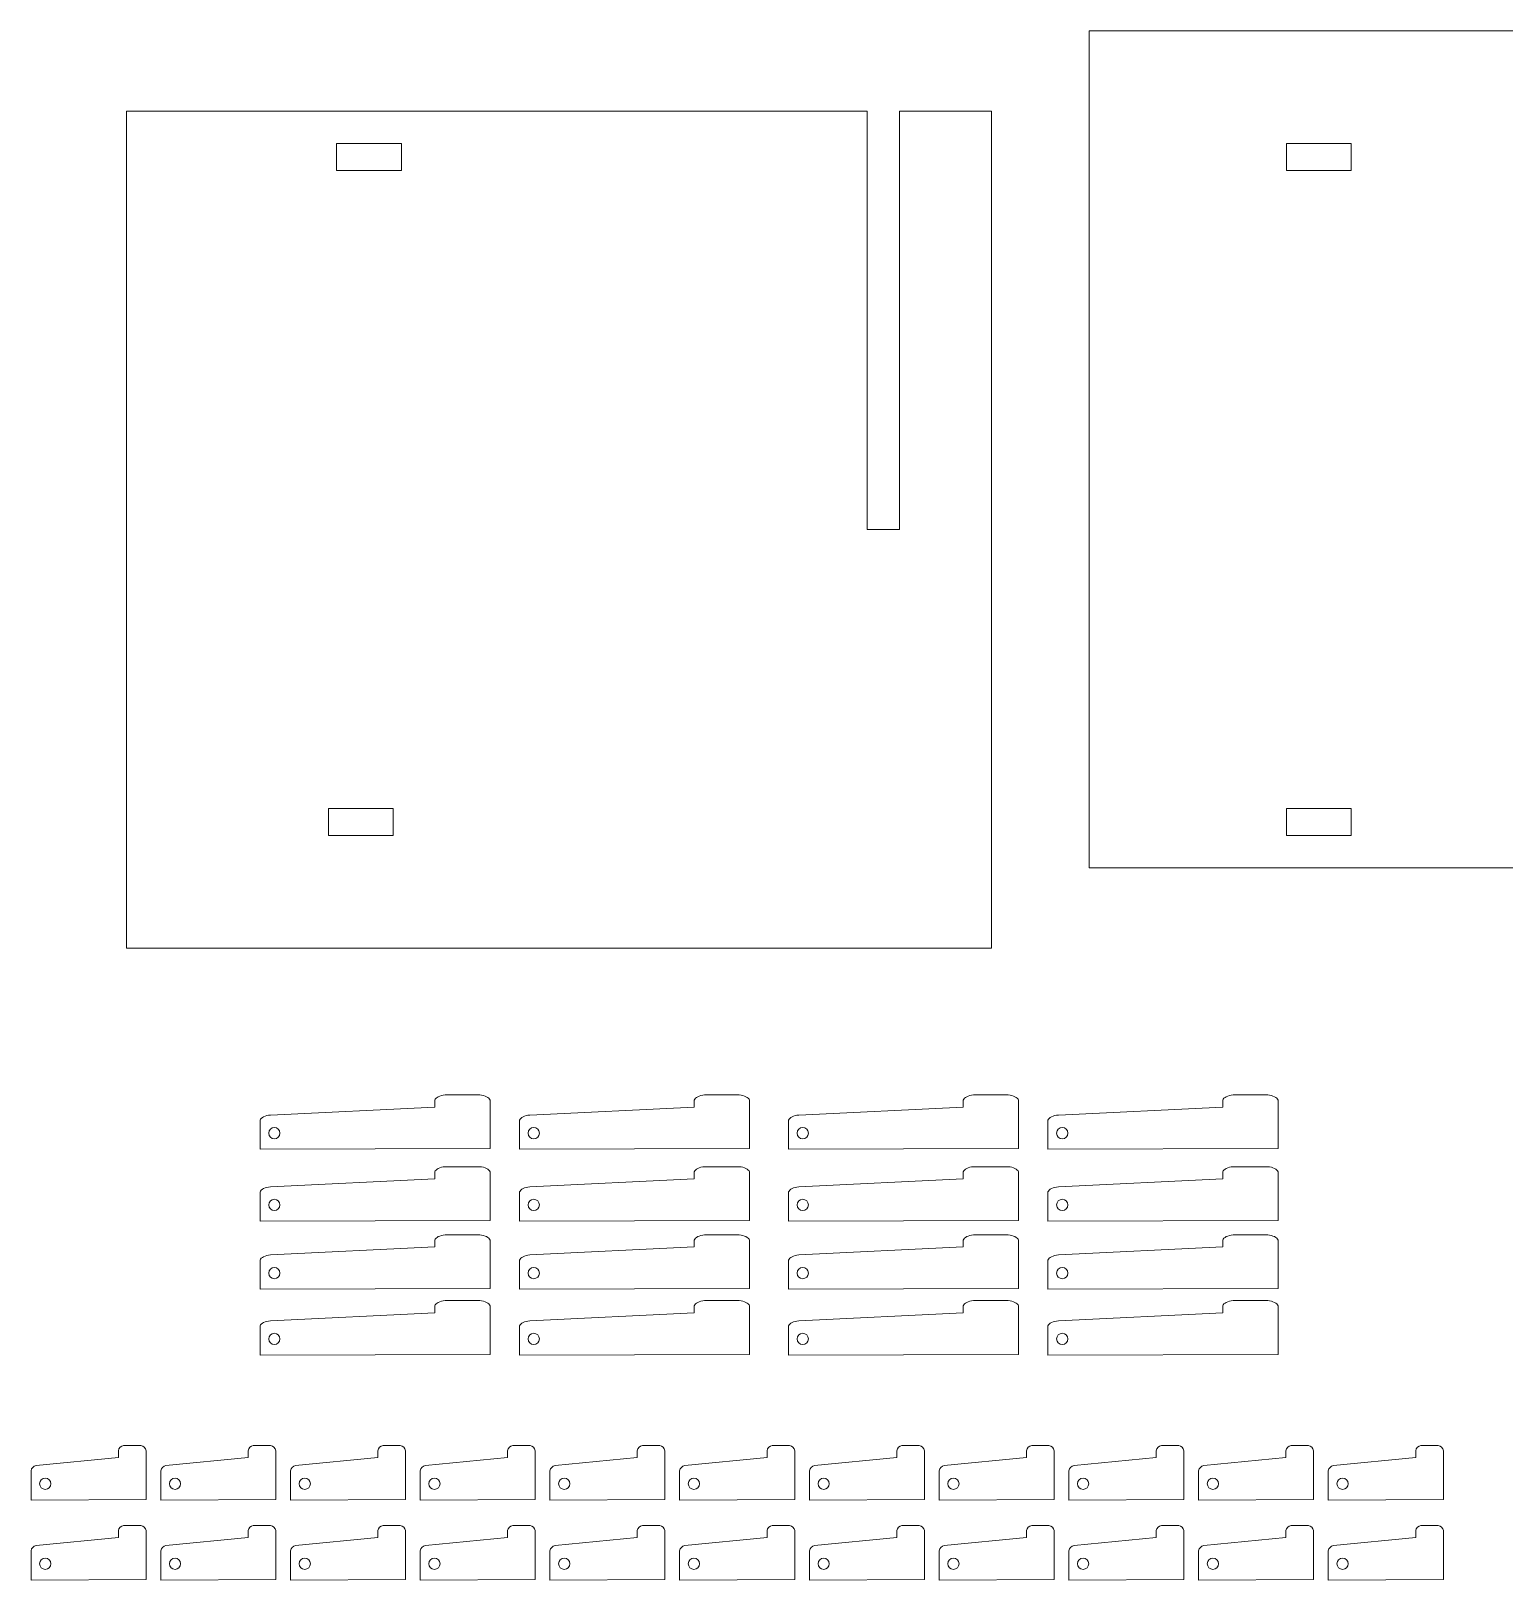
# Model space of a CAD drawing. Header units: inches. Extents: x 66 to 945, y 184 to 811.
# Drawn here: x 239.6 to 512.1, y 524.2 to 810.8 of the extents above; entities that cross this region are included whole.
import ezdxf

# ---------------------------------------------------------------- set-up
doc = ezdxf.new("R2010")
doc.units = ezdxf.units.IN
doc.header["$MEASUREMENT"] = 0
doc.layers.add('Layer 1', color=7, linetype='Continuous')

# ---------------------------------------------------------------- blocks, each defined once
blk = doc.blocks.new('block 10')
at = {"layer": 'Layer 1', "color": 250, "lineweight": 13, "true_color": 0x1d1d1b}
for points in [[(400.25, 795.96), (417.25, 795.96), (417.25, 641.11), (257.25, 641.11), (257.25, 795.96), (394.25, 795.96), (394.25, 718.53), (400.25, 718.53), (400.25, 795.96)], [(308.1, 784.96), (302.1, 784.96), (296.1, 784.96), (296.1, 789.96), (308.1, 789.96), (308.1, 784.96)], [(306.6, 661.96), (300.6, 661.96), (294.6, 661.96), (294.6, 666.95), (306.6, 666.95), (306.6, 661.96)]]:
    blk.add_lwpolyline(points, dxfattribs=at)
blk = doc.blocks.new('block 11')
at = {"layer": 'Layer 1', "color": 250, "lineweight": 13, "true_color": 0x1d1d1b}
for points in [[(595.31, 810.8), (578.31, 810.8), (578.31, 733.38), (572.31, 733.38), (572.31, 810.8), (435.31, 810.8), (435.31, 655.96), (595.31, 655.96), (595.31, 810.8)], [(483.82, 789.95), (477.82, 789.95), (471.82, 789.95), (471.82, 784.96), (483.82, 784.96), (483.82, 789.95)], [(483.82, 666.95), (477.82, 666.95), (471.82, 666.95), (471.82, 661.95), (483.82, 661.95), (483.82, 666.95)]]:
    blk.add_lwpolyline(points, dxfattribs=at)
blk = doc.blocks.new('block 23')
at = {"layer": 'Layer 1', "color": 250, "lineweight": 13, "true_color": 0x1d1d1b}
for points, knots in [([(427.72, 565.81), (427.72, 565.81), (427.72, 571.19), (427.72, 571.19), (427.9, 571.68), (428.66, 572.06), (429.64, 572.15), (429.64, 572.15), (460.04, 573.63), (460.04, 573.63), (460.04, 573.63), (460.04, 574.91), (460.04, 574.91), (460.22, 575.4), (460.98, 575.78), (461.95, 575.87), (461.95, 575.87), (468.36, 575.87), (468.36, 575.87), (469.33, 575.78), (470.09, 575.4), (470.28, 574.91), (470.28, 574.91), (470.28, 565.93), (470.28, 565.93), (470.28, 565.93), (427.72, 565.81), (427.72, 565.81)], [0, 0, 0, 0, 1, 1, 1, 2, 2, 2, 3, 3, 3, 4, 4, 4, 5, 5, 5, 6, 6, 6, 7, 7, 7, 8, 8, 8, 9, 9, 9, 9]), ([(430.36, 569.83), (430.93, 569.83), (431.4, 569.36), (431.4, 568.79), (431.4, 568.21), (430.93, 567.75), (430.36, 567.75), (429.78, 567.75), (429.32, 568.21), (429.32, 568.79), (429.32, 569.36), (429.78, 569.83), (430.36, 569.83)], [0, 0, 0, 0, 1, 1, 1, 2, 2, 2, 3, 3, 3, 4, 4, 4, 4])]:
    blk.add_open_spline(points, degree=3, knots=knots, dxfattribs=at)
blk = doc.blocks.new('block 24')
at = {"layer": 'Layer 1', "color": 250, "lineweight": 13, "true_color": 0x1d1d1b}
for points, knots in [([(379.72, 565.81), (379.72, 565.81), (379.72, 571.19), (379.72, 571.19), (379.9, 571.68), (380.66, 572.06), (381.64, 572.15), (381.64, 572.15), (412.04, 573.63), (412.04, 573.63), (412.04, 573.63), (412.04, 574.91), (412.04, 574.91), (412.22, 575.4), (412.98, 575.78), (413.95, 575.87), (413.95, 575.87), (420.36, 575.87), (420.36, 575.87), (421.33, 575.78), (422.09, 575.4), (422.28, 574.91), (422.28, 574.91), (422.28, 565.93), (422.28, 565.93), (422.28, 565.93), (379.72, 565.81), (379.72, 565.81)], [0, 0, 0, 0, 1, 1, 1, 2, 2, 2, 3, 3, 3, 4, 4, 4, 5, 5, 5, 6, 6, 6, 7, 7, 7, 8, 8, 8, 9, 9, 9, 9]), ([(382.36, 569.83), (382.93, 569.83), (383.4, 569.36), (383.4, 568.79), (383.4, 568.21), (382.93, 567.75), (382.36, 567.75), (381.78, 567.75), (381.32, 568.21), (381.32, 568.79), (381.32, 569.36), (381.78, 569.83), (382.36, 569.83)], [0, 0, 0, 0, 1, 1, 1, 2, 2, 2, 3, 3, 3, 4, 4, 4, 4])]:
    blk.add_open_spline(points, degree=3, knots=knots, dxfattribs=at)
blk = doc.blocks.new('block 25')
at = {"layer": 'Layer 1', "color": 250, "lineweight": 13, "true_color": 0x1d1d1b}
for points, knots in [([(427.72, 577.98), (427.72, 577.98), (427.72, 583.36), (427.72, 583.36), (427.9, 583.85), (428.66, 584.23), (429.64, 584.32), (429.64, 584.32), (460.04, 585.8), (460.04, 585.8), (460.04, 585.8), (460.04, 587.08), (460.04, 587.08), (460.22, 587.57), (460.98, 587.95), (461.95, 588.04), (461.95, 588.04), (468.36, 588.04), (468.36, 588.04), (469.33, 587.95), (470.09, 587.57), (470.28, 587.08), (470.28, 587.08), (470.28, 578.1), (470.28, 578.1), (470.28, 578.1), (427.72, 577.98), (427.72, 577.98)], [0, 0, 0, 0, 1, 1, 1, 2, 2, 2, 3, 3, 3, 4, 4, 4, 5, 5, 5, 6, 6, 6, 7, 7, 7, 8, 8, 8, 9, 9, 9, 9]), ([(430.36, 582), (430.93, 582), (431.4, 581.53), (431.4, 580.96), (431.4, 580.38), (430.93, 579.92), (430.36, 579.92), (429.78, 579.92), (429.32, 580.38), (429.32, 580.96), (429.32, 581.53), (429.78, 582), (430.36, 582)], [0, 0, 0, 0, 1, 1, 1, 2, 2, 2, 3, 3, 3, 4, 4, 4, 4])]:
    blk.add_open_spline(points, degree=3, knots=knots, dxfattribs=at)
blk = doc.blocks.new('block 26')
at = {"layer": 'Layer 1', "color": 250, "lineweight": 13, "true_color": 0x1d1d1b}
for points, knots in [([(379.72, 577.98), (379.72, 577.98), (379.72, 583.36), (379.72, 583.36), (379.9, 583.85), (380.66, 584.23), (381.64, 584.32), (381.64, 584.32), (412.04, 585.8), (412.04, 585.8), (412.04, 585.8), (412.04, 587.08), (412.04, 587.08), (412.22, 587.57), (412.98, 587.95), (413.95, 588.04), (413.95, 588.04), (420.36, 588.04), (420.36, 588.04), (421.33, 587.95), (422.09, 587.57), (422.28, 587.08), (422.28, 587.08), (422.28, 578.1), (422.28, 578.1), (422.28, 578.1), (379.72, 577.98), (379.72, 577.98)], [0, 0, 0, 0, 1, 1, 1, 2, 2, 2, 3, 3, 3, 4, 4, 4, 5, 5, 5, 6, 6, 6, 7, 7, 7, 8, 8, 8, 9, 9, 9, 9]), ([(382.36, 582), (382.93, 582), (383.4, 581.53), (383.4, 580.96), (383.4, 580.38), (382.93, 579.92), (382.36, 579.92), (381.78, 579.92), (381.32, 580.38), (381.32, 580.96), (381.32, 581.53), (381.78, 582), (382.36, 582)], [0, 0, 0, 0, 1, 1, 1, 2, 2, 2, 3, 3, 3, 4, 4, 4, 4])]:
    blk.add_open_spline(points, degree=3, knots=knots, dxfattribs=at)
blk = doc.blocks.new('block 27')
at = {"layer": 'Layer 1', "color": 250, "lineweight": 13, "true_color": 0x1d1d1b}
for points, knots in [([(427.72, 590.6), (427.72, 590.6), (427.72, 595.98), (427.72, 595.98), (427.9, 596.47), (428.66, 596.85), (429.64, 596.94), (429.64, 596.94), (460.04, 598.42), (460.04, 598.42), (460.04, 598.42), (460.04, 599.7), (460.04, 599.7), (460.22, 600.19), (460.98, 600.57), (461.95, 600.66), (461.95, 600.66), (468.36, 600.66), (468.36, 600.66), (469.33, 600.57), (470.09, 600.19), (470.28, 599.7), (470.28, 599.7), (470.28, 590.72), (470.28, 590.72), (470.28, 590.72), (427.72, 590.6), (427.72, 590.6)], [0, 0, 0, 0, 1, 1, 1, 2, 2, 2, 3, 3, 3, 4, 4, 4, 5, 5, 5, 6, 6, 6, 7, 7, 7, 8, 8, 8, 9, 9, 9, 9]), ([(430.36, 594.62), (430.93, 594.62), (431.4, 594.15), (431.4, 593.58), (431.4, 593), (430.93, 592.54), (430.36, 592.54), (429.78, 592.54), (429.32, 593), (429.32, 593.58), (429.32, 594.15), (429.78, 594.62), (430.36, 594.62)], [0, 0, 0, 0, 1, 1, 1, 2, 2, 2, 3, 3, 3, 4, 4, 4, 4])]:
    blk.add_open_spline(points, degree=3, knots=knots, dxfattribs=at)
blk = doc.blocks.new('block 28')
at = {"layer": 'Layer 1', "color": 250, "lineweight": 13, "true_color": 0x1d1d1b}
for points, knots in [([(379.72, 590.6), (379.72, 590.6), (379.72, 595.98), (379.72, 595.98), (379.9, 596.47), (380.66, 596.85), (381.64, 596.94), (381.64, 596.94), (412.04, 598.42), (412.04, 598.42), (412.04, 598.42), (412.04, 599.7), (412.04, 599.7), (412.22, 600.19), (412.98, 600.57), (413.95, 600.66), (413.95, 600.66), (420.36, 600.66), (420.36, 600.66), (421.33, 600.57), (422.09, 600.19), (422.28, 599.7), (422.28, 599.7), (422.28, 590.72), (422.28, 590.72), (422.28, 590.72), (379.72, 590.6), (379.72, 590.6)], [0, 0, 0, 0, 1, 1, 1, 2, 2, 2, 3, 3, 3, 4, 4, 4, 5, 5, 5, 6, 6, 6, 7, 7, 7, 8, 8, 8, 9, 9, 9, 9]), ([(382.36, 594.62), (382.93, 594.62), (383.4, 594.15), (383.4, 593.58), (383.4, 593), (382.93, 592.54), (382.36, 592.54), (381.78, 592.54), (381.32, 593), (381.32, 593.58), (381.32, 594.15), (381.78, 594.62), (382.36, 594.62)], [0, 0, 0, 0, 1, 1, 1, 2, 2, 2, 3, 3, 3, 4, 4, 4, 4])]:
    blk.add_open_spline(points, degree=3, knots=knots, dxfattribs=at)
blk = doc.blocks.new('block 29')
at = {"layer": 'Layer 1', "color": 250, "lineweight": 13, "true_color": 0x1d1d1b}
for points, knots in [([(427.72, 603.88), (427.72, 603.88), (427.72, 609.26), (427.72, 609.26), (427.9, 609.75), (428.66, 610.13), (429.64, 610.22), (429.64, 610.22), (460.04, 611.7), (460.04, 611.7), (460.04, 611.7), (460.04, 612.98), (460.04, 612.98), (460.22, 613.47), (460.98, 613.85), (461.95, 613.94), (461.95, 613.94), (468.36, 613.94), (468.36, 613.94), (469.33, 613.85), (470.09, 613.47), (470.28, 612.98), (470.28, 612.98), (470.28, 604), (470.28, 604), (470.28, 604), (427.72, 603.88), (427.72, 603.88)], [0, 0, 0, 0, 1, 1, 1, 2, 2, 2, 3, 3, 3, 4, 4, 4, 5, 5, 5, 6, 6, 6, 7, 7, 7, 8, 8, 8, 9, 9, 9, 9]), ([(430.36, 607.9), (430.93, 607.9), (431.4, 607.44), (431.4, 606.86), (431.4, 606.29), (430.93, 605.82), (430.36, 605.82), (429.78, 605.82), (429.32, 606.29), (429.32, 606.86), (429.32, 607.44), (429.78, 607.9), (430.36, 607.9)], [0, 0, 0, 0, 1, 1, 1, 2, 2, 2, 3, 3, 3, 4, 4, 4, 4])]:
    blk.add_open_spline(points, degree=3, knots=knots, dxfattribs=at)
blk = doc.blocks.new('block 30')
at = {"layer": 'Layer 1', "color": 250, "lineweight": 13, "true_color": 0x1d1d1b}
for points, knots in [([(379.72, 603.88), (379.72, 603.88), (379.72, 609.26), (379.72, 609.26), (379.9, 609.75), (380.66, 610.13), (381.64, 610.22), (381.64, 610.22), (412.04, 611.7), (412.04, 611.7), (412.04, 611.7), (412.04, 612.98), (412.04, 612.98), (412.22, 613.47), (412.98, 613.85), (413.95, 613.94), (413.95, 613.94), (420.36, 613.94), (420.36, 613.94), (421.33, 613.85), (422.09, 613.47), (422.28, 612.98), (422.28, 612.98), (422.28, 604), (422.28, 604), (422.28, 604), (379.72, 603.88), (379.72, 603.88)], [0, 0, 0, 0, 1, 1, 1, 2, 2, 2, 3, 3, 3, 4, 4, 4, 5, 5, 5, 6, 6, 6, 7, 7, 7, 8, 8, 8, 9, 9, 9, 9]), ([(382.36, 607.9), (382.93, 607.9), (383.4, 607.44), (383.4, 606.86), (383.4, 606.29), (382.93, 605.82), (382.36, 605.82), (381.78, 605.82), (381.32, 606.29), (381.32, 606.86), (381.32, 607.44), (381.78, 607.9), (382.36, 607.9)], [0, 0, 0, 0, 1, 1, 1, 2, 2, 2, 3, 3, 3, 4, 4, 4, 4])]:
    blk.add_open_spline(points, degree=3, knots=knots, dxfattribs=at)
blk = doc.blocks.new('block 31')
at = {"layer": 'Layer 1', "color": 250, "lineweight": 13, "true_color": 0x1d1d1b}
for points, knots in [([(329.95, 565.81), (329.95, 565.81), (329.95, 571.19), (329.95, 571.19), (330.13, 571.68), (330.9, 572.06), (331.87, 572.15), (331.87, 572.15), (362.27, 573.63), (362.27, 573.63), (362.27, 573.63), (362.27, 574.91), (362.27, 574.91), (362.45, 575.4), (363.22, 575.78), (364.19, 575.87), (364.19, 575.87), (370.59, 575.87), (370.59, 575.87), (371.57, 575.78), (372.33, 575.4), (372.51, 574.91), (372.51, 574.91), (372.51, 565.93), (372.51, 565.93), (372.51, 565.93), (329.95, 565.81), (329.95, 565.81)], [0, 0, 0, 0, 1, 1, 1, 2, 2, 2, 3, 3, 3, 4, 4, 4, 5, 5, 5, 6, 6, 6, 7, 7, 7, 8, 8, 8, 9, 9, 9, 9]), ([(332.59, 569.83), (333.16, 569.83), (333.63, 569.36), (333.63, 568.79), (333.63, 568.21), (333.16, 567.75), (332.59, 567.75), (332.02, 567.75), (331.55, 568.21), (331.55, 568.79), (331.55, 569.36), (332.02, 569.83), (332.59, 569.83)], [0, 0, 0, 0, 1, 1, 1, 2, 2, 2, 3, 3, 3, 4, 4, 4, 4])]:
    blk.add_open_spline(points, degree=3, knots=knots, dxfattribs=at)
blk = doc.blocks.new('block 32')
at = {"layer": 'Layer 1', "color": 250, "lineweight": 13, "true_color": 0x1d1d1b}
for points, knots in [([(281.95, 565.81), (281.95, 565.81), (281.95, 571.19), (281.95, 571.19), (282.13, 571.68), (282.89, 572.06), (283.87, 572.15), (283.87, 572.15), (314.27, 573.63), (314.27, 573.63), (314.27, 573.63), (314.27, 574.91), (314.27, 574.91), (314.45, 575.4), (315.21, 575.78), (316.19, 575.87), (316.19, 575.87), (322.59, 575.87), (322.59, 575.87), (323.56, 575.78), (324.33, 575.4), (324.51, 574.91), (324.51, 574.91), (324.51, 565.93), (324.51, 565.93), (324.51, 565.93), (281.95, 565.81), (281.95, 565.81)], [0, 0, 0, 0, 1, 1, 1, 2, 2, 2, 3, 3, 3, 4, 4, 4, 5, 5, 5, 6, 6, 6, 7, 7, 7, 8, 8, 8, 9, 9, 9, 9]), ([(284.59, 569.83), (285.17, 569.83), (285.63, 569.36), (285.63, 568.79), (285.63, 568.21), (285.17, 567.75), (284.59, 567.75), (284.02, 567.75), (283.55, 568.21), (283.55, 568.79), (283.55, 569.36), (284.02, 569.83), (284.59, 569.83)], [0, 0, 0, 0, 1, 1, 1, 2, 2, 2, 3, 3, 3, 4, 4, 4, 4])]:
    blk.add_open_spline(points, degree=3, knots=knots, dxfattribs=at)
blk = doc.blocks.new('block 33')
at = {"layer": 'Layer 1', "color": 250, "lineweight": 13, "true_color": 0x1d1d1b}
for points, knots in [([(329.95, 577.98), (329.95, 577.98), (329.95, 583.36), (329.95, 583.36), (330.13, 583.85), (330.9, 584.23), (331.87, 584.32), (331.87, 584.32), (362.27, 585.8), (362.27, 585.8), (362.27, 585.8), (362.27, 587.08), (362.27, 587.08), (362.45, 587.57), (363.22, 587.95), (364.19, 588.04), (364.19, 588.04), (370.59, 588.04), (370.59, 588.04), (371.57, 587.95), (372.33, 587.57), (372.51, 587.08), (372.51, 587.08), (372.51, 578.1), (372.51, 578.1), (372.51, 578.1), (329.95, 577.98), (329.95, 577.98)], [0, 0, 0, 0, 1, 1, 1, 2, 2, 2, 3, 3, 3, 4, 4, 4, 5, 5, 5, 6, 6, 6, 7, 7, 7, 8, 8, 8, 9, 9, 9, 9]), ([(332.59, 582), (333.16, 582), (333.63, 581.53), (333.63, 580.96), (333.63, 580.38), (333.16, 579.92), (332.59, 579.92), (332.02, 579.92), (331.55, 580.38), (331.55, 580.96), (331.55, 581.53), (332.02, 582), (332.59, 582)], [0, 0, 0, 0, 1, 1, 1, 2, 2, 2, 3, 3, 3, 4, 4, 4, 4])]:
    blk.add_open_spline(points, degree=3, knots=knots, dxfattribs=at)
blk = doc.blocks.new('block 34')
at = {"layer": 'Layer 1', "color": 250, "lineweight": 13, "true_color": 0x1d1d1b}
for points, knots in [([(281.95, 577.98), (281.95, 577.98), (281.95, 583.36), (281.95, 583.36), (282.13, 583.85), (282.89, 584.23), (283.87, 584.32), (283.87, 584.32), (314.27, 585.8), (314.27, 585.8), (314.27, 585.8), (314.27, 587.08), (314.27, 587.08), (314.45, 587.57), (315.21, 587.95), (316.19, 588.04), (316.19, 588.04), (322.59, 588.04), (322.59, 588.04), (323.56, 587.95), (324.33, 587.57), (324.51, 587.08), (324.51, 587.08), (324.51, 578.1), (324.51, 578.1), (324.51, 578.1), (281.95, 577.98), (281.95, 577.98)], [0, 0, 0, 0, 1, 1, 1, 2, 2, 2, 3, 3, 3, 4, 4, 4, 5, 5, 5, 6, 6, 6, 7, 7, 7, 8, 8, 8, 9, 9, 9, 9]), ([(284.59, 582), (285.17, 582), (285.63, 581.53), (285.63, 580.96), (285.63, 580.38), (285.17, 579.92), (284.59, 579.92), (284.02, 579.92), (283.55, 580.38), (283.55, 580.96), (283.55, 581.53), (284.02, 582), (284.59, 582)], [0, 0, 0, 0, 1, 1, 1, 2, 2, 2, 3, 3, 3, 4, 4, 4, 4])]:
    blk.add_open_spline(points, degree=3, knots=knots, dxfattribs=at)
blk = doc.blocks.new('block 35')
at = {"layer": 'Layer 1', "color": 250, "lineweight": 13, "true_color": 0x1d1d1b}
for points, knots in [([(329.95, 590.6), (329.95, 590.6), (329.95, 595.98), (329.95, 595.98), (330.13, 596.47), (330.9, 596.85), (331.87, 596.94), (331.87, 596.94), (362.27, 598.42), (362.27, 598.42), (362.27, 598.42), (362.27, 599.7), (362.27, 599.7), (362.45, 600.19), (363.22, 600.57), (364.19, 600.66), (364.19, 600.66), (370.59, 600.66), (370.59, 600.66), (371.57, 600.57), (372.33, 600.19), (372.51, 599.7), (372.51, 599.7), (372.51, 590.72), (372.51, 590.72), (372.51, 590.72), (329.95, 590.6), (329.95, 590.6)], [0, 0, 0, 0, 1, 1, 1, 2, 2, 2, 3, 3, 3, 4, 4, 4, 5, 5, 5, 6, 6, 6, 7, 7, 7, 8, 8, 8, 9, 9, 9, 9]), ([(332.59, 594.62), (333.16, 594.62), (333.63, 594.15), (333.63, 593.58), (333.63, 593), (333.16, 592.54), (332.59, 592.54), (332.02, 592.54), (331.55, 593), (331.55, 593.58), (331.55, 594.15), (332.02, 594.62), (332.59, 594.62)], [0, 0, 0, 0, 1, 1, 1, 2, 2, 2, 3, 3, 3, 4, 4, 4, 4])]:
    blk.add_open_spline(points, degree=3, knots=knots, dxfattribs=at)
blk = doc.blocks.new('block 36')
at = {"layer": 'Layer 1', "color": 250, "lineweight": 13, "true_color": 0x1d1d1b}
for points, knots in [([(281.95, 590.6), (281.95, 590.6), (281.95, 595.98), (281.95, 595.98), (282.13, 596.47), (282.89, 596.85), (283.87, 596.94), (283.87, 596.94), (314.27, 598.42), (314.27, 598.42), (314.27, 598.42), (314.27, 599.7), (314.27, 599.7), (314.45, 600.19), (315.21, 600.57), (316.19, 600.66), (316.19, 600.66), (322.59, 600.66), (322.59, 600.66), (323.56, 600.57), (324.33, 600.19), (324.51, 599.7), (324.51, 599.7), (324.51, 590.72), (324.51, 590.72), (324.51, 590.72), (281.95, 590.6), (281.95, 590.6)], [0, 0, 0, 0, 1, 1, 1, 2, 2, 2, 3, 3, 3, 4, 4, 4, 5, 5, 5, 6, 6, 6, 7, 7, 7, 8, 8, 8, 9, 9, 9, 9]), ([(284.59, 594.62), (285.17, 594.62), (285.63, 594.15), (285.63, 593.58), (285.63, 593), (285.17, 592.54), (284.59, 592.54), (284.02, 592.54), (283.55, 593), (283.55, 593.58), (283.55, 594.15), (284.02, 594.62), (284.59, 594.62)], [0, 0, 0, 0, 1, 1, 1, 2, 2, 2, 3, 3, 3, 4, 4, 4, 4])]:
    blk.add_open_spline(points, degree=3, knots=knots, dxfattribs=at)
blk = doc.blocks.new('block 37')
at = {"layer": 'Layer 1', "color": 250, "lineweight": 13, "true_color": 0x1d1d1b}
for points, knots in [([(329.95, 603.88), (329.95, 603.88), (329.95, 609.26), (329.95, 609.26), (330.13, 609.75), (330.9, 610.13), (331.87, 610.22), (331.87, 610.22), (362.27, 611.7), (362.27, 611.7), (362.27, 611.7), (362.27, 612.98), (362.27, 612.98), (362.45, 613.47), (363.22, 613.85), (364.19, 613.94), (364.19, 613.94), (370.59, 613.94), (370.59, 613.94), (371.57, 613.85), (372.33, 613.47), (372.51, 612.98), (372.51, 612.98), (372.51, 604), (372.51, 604), (372.51, 604), (329.95, 603.88), (329.95, 603.88)], [0, 0, 0, 0, 1, 1, 1, 2, 2, 2, 3, 3, 3, 4, 4, 4, 5, 5, 5, 6, 6, 6, 7, 7, 7, 8, 8, 8, 9, 9, 9, 9]), ([(332.59, 607.9), (333.16, 607.9), (333.63, 607.44), (333.63, 606.86), (333.63, 606.29), (333.16, 605.82), (332.59, 605.82), (332.02, 605.82), (331.55, 606.29), (331.55, 606.86), (331.55, 607.44), (332.02, 607.9), (332.59, 607.9)], [0, 0, 0, 0, 1, 1, 1, 2, 2, 2, 3, 3, 3, 4, 4, 4, 4])]:
    blk.add_open_spline(points, degree=3, knots=knots, dxfattribs=at)
blk = doc.blocks.new('block 38')
at = {"layer": 'Layer 1', "color": 250, "lineweight": 13, "true_color": 0x1d1d1b}
for points, knots in [([(281.95, 603.88), (281.95, 603.88), (281.95, 609.26), (281.95, 609.26), (282.13, 609.75), (282.89, 610.13), (283.87, 610.22), (283.87, 610.22), (314.27, 611.7), (314.27, 611.7), (314.27, 611.7), (314.27, 612.98), (314.27, 612.98), (314.45, 613.47), (315.21, 613.85), (316.19, 613.94), (316.19, 613.94), (322.59, 613.94), (322.59, 613.94), (323.56, 613.85), (324.33, 613.47), (324.51, 612.98), (324.51, 612.98), (324.51, 604), (324.51, 604), (324.51, 604), (281.95, 603.88), (281.95, 603.88)], [0, 0, 0, 0, 1, 1, 1, 2, 2, 2, 3, 3, 3, 4, 4, 4, 5, 5, 5, 6, 6, 6, 7, 7, 7, 8, 8, 8, 9, 9, 9, 9]), ([(284.59, 607.9), (285.17, 607.9), (285.63, 607.44), (285.63, 606.86), (285.63, 606.29), (285.17, 605.82), (284.59, 605.82), (284.02, 605.82), (283.55, 606.29), (283.55, 606.86), (283.55, 607.44), (284.02, 607.9), (284.59, 607.9)], [0, 0, 0, 0, 1, 1, 1, 2, 2, 2, 3, 3, 3, 4, 4, 4, 4])]:
    blk.add_open_spline(points, degree=3, knots=knots, dxfattribs=at)

msp = doc.modelspace()

# ---------------------------------------------------------------- linework, layer by layer
at = {"layer": 'Layer 1', "color": 250, "lineweight": 13, "true_color": 0x1d1d1b}
for points, knots in [([(239.58, 538.97), (239.58, 538.97), (239.58, 544.38), (239.58, 544.38), (239.67, 544.87), (240.05, 545.25), (240.54, 545.34), (240.54, 545.34), (255.74, 546.82), (255.74, 546.82), (255.74, 546.82), (255.74, 548.1), (255.74, 548.1), (255.83, 548.59), (256.21, 548.97), (256.7, 549.06), (256.7, 549.06), (259.9, 549.06), (259.9, 549.06), (260.38, 548.97), (260.77, 548.59), (260.86, 548.1), (260.86, 548.1), (260.86, 539.09), (260.86, 539.09), (260.86, 539.09), (239.58, 538.97), (239.58, 538.97)], [0, 0, 0, 0, 1, 1, 1, 2, 2, 2, 3, 3, 3, 4, 4, 4, 5, 5, 5, 6, 6, 6, 7, 7, 7, 8, 8, 8, 9, 9, 9, 9]), ([(263.58, 538.97), (263.58, 538.97), (263.58, 544.38), (263.58, 544.38), (263.67, 544.87), (264.05, 545.25), (264.54, 545.34), (264.54, 545.34), (279.74, 546.82), (279.74, 546.82), (279.74, 546.82), (279.74, 548.1), (279.74, 548.1), (279.83, 548.59), (280.21, 548.97), (280.7, 549.06), (280.7, 549.06), (283.9, 549.06), (283.9, 549.06), (284.38, 548.97), (284.77, 548.59), (284.86, 548.1), (284.86, 548.1), (284.86, 539.09), (284.86, 539.09), (284.86, 539.09), (263.58, 538.97), (263.58, 538.97)], [0, 0, 0, 0, 1, 1, 1, 2, 2, 2, 3, 3, 3, 4, 4, 4, 5, 5, 5, 6, 6, 6, 7, 7, 7, 8, 8, 8, 9, 9, 9, 9]), ([(287.58, 538.97), (287.58, 538.97), (287.58, 544.38), (287.58, 544.38), (287.67, 544.87), (288.05, 545.25), (288.54, 545.34), (288.54, 545.34), (303.74, 546.82), (303.74, 546.82), (303.74, 546.82), (303.74, 548.1), (303.74, 548.1), (303.83, 548.59), (304.21, 548.97), (304.7, 549.06), (304.7, 549.06), (307.9, 549.06), (307.9, 549.06), (308.39, 548.97), (308.77, 548.59), (308.86, 548.1), (308.86, 548.1), (308.86, 539.09), (308.86, 539.09), (308.86, 539.09), (287.58, 538.97), (287.58, 538.97)], [0, 0, 0, 0, 1, 1, 1, 2, 2, 2, 3, 3, 3, 4, 4, 4, 5, 5, 5, 6, 6, 6, 7, 7, 7, 8, 8, 8, 9, 9, 9, 9]), ([(311.58, 538.97), (311.58, 538.97), (311.58, 544.38), (311.58, 544.38), (311.67, 544.87), (312.05, 545.25), (312.54, 545.34), (312.54, 545.34), (327.74, 546.82), (327.74, 546.82), (327.74, 546.82), (327.74, 548.1), (327.74, 548.1), (327.83, 548.59), (328.21, 548.97), (328.7, 549.06), (328.7, 549.06), (331.9, 549.06), (331.9, 549.06), (332.38, 548.97), (332.77, 548.59), (332.86, 548.1), (332.86, 548.1), (332.86, 539.09), (332.86, 539.09), (332.86, 539.09), (311.58, 538.97), (311.58, 538.97)], [0, 0, 0, 0, 1, 1, 1, 2, 2, 2, 3, 3, 3, 4, 4, 4, 5, 5, 5, 6, 6, 6, 7, 7, 7, 8, 8, 8, 9, 9, 9, 9]), ([(335.58, 538.97), (335.58, 538.97), (335.58, 544.38), (335.58, 544.38), (335.67, 544.87), (336.05, 545.25), (336.54, 545.34), (336.54, 545.34), (351.74, 546.82), (351.74, 546.82), (351.74, 546.82), (351.74, 548.1), (351.74, 548.1), (351.83, 548.59), (352.21, 548.97), (352.7, 549.06), (352.7, 549.06), (355.9, 549.06), (355.9, 549.06), (356.39, 548.97), (356.77, 548.59), (356.86, 548.1), (356.86, 548.1), (356.86, 539.09), (356.86, 539.09), (356.86, 539.09), (335.58, 538.97), (335.58, 538.97)], [0, 0, 0, 0, 1, 1, 1, 2, 2, 2, 3, 3, 3, 4, 4, 4, 5, 5, 5, 6, 6, 6, 7, 7, 7, 8, 8, 8, 9, 9, 9, 9]), ([(359.58, 538.97), (359.58, 538.97), (359.58, 544.38), (359.58, 544.38), (359.67, 544.87), (360.05, 545.25), (360.54, 545.34), (360.54, 545.34), (375.74, 546.82), (375.74, 546.82), (375.74, 546.82), (375.74, 548.1), (375.74, 548.1), (375.83, 548.59), (376.21, 548.97), (376.7, 549.06), (376.7, 549.06), (379.9, 549.06), (379.9, 549.06), (380.39, 548.97), (380.77, 548.59), (380.86, 548.1), (380.86, 548.1), (380.86, 539.09), (380.86, 539.09), (380.86, 539.09), (359.58, 538.97), (359.58, 538.97)], [0, 0, 0, 0, 1, 1, 1, 2, 2, 2, 3, 3, 3, 4, 4, 4, 5, 5, 5, 6, 6, 6, 7, 7, 7, 8, 8, 8, 9, 9, 9, 9]), ([(383.58, 538.97), (383.58, 538.97), (383.58, 544.38), (383.58, 544.38), (383.67, 544.87), (384.05, 545.25), (384.54, 545.34), (384.54, 545.34), (399.74, 546.82), (399.74, 546.82), (399.74, 546.82), (399.74, 548.1), (399.74, 548.1), (399.83, 548.59), (400.21, 548.97), (400.7, 549.06), (400.7, 549.06), (403.9, 549.06), (403.9, 549.06), (404.39, 548.97), (404.77, 548.59), (404.86, 548.1), (404.86, 548.1), (404.86, 539.09), (404.86, 539.09), (404.86, 539.09), (383.58, 538.97), (383.58, 538.97)], [0, 0, 0, 0, 1, 1, 1, 2, 2, 2, 3, 3, 3, 4, 4, 4, 5, 5, 5, 6, 6, 6, 7, 7, 7, 8, 8, 8, 9, 9, 9, 9]), ([(407.58, 538.97), (407.58, 538.97), (407.58, 544.38), (407.58, 544.38), (407.67, 544.87), (408.05, 545.25), (408.54, 545.34), (408.54, 545.34), (423.74, 546.82), (423.74, 546.82), (423.74, 546.82), (423.74, 548.1), (423.74, 548.1), (423.83, 548.59), (424.21, 548.97), (424.7, 549.06), (424.7, 549.06), (427.9, 549.06), (427.9, 549.06), (428.38, 548.97), (428.77, 548.59), (428.86, 548.1), (428.86, 548.1), (428.86, 539.09), (428.86, 539.09), (428.86, 539.09), (407.58, 538.97), (407.58, 538.97)], [0, 0, 0, 0, 1, 1, 1, 2, 2, 2, 3, 3, 3, 4, 4, 4, 5, 5, 5, 6, 6, 6, 7, 7, 7, 8, 8, 8, 9, 9, 9, 9]), ([(431.58, 538.97), (431.58, 538.97), (431.58, 544.38), (431.58, 544.38), (431.67, 544.87), (432.05, 545.25), (432.54, 545.34), (432.54, 545.34), (447.74, 546.82), (447.74, 546.82), (447.74, 546.82), (447.74, 548.1), (447.74, 548.1), (447.83, 548.59), (448.21, 548.97), (448.7, 549.06), (448.7, 549.06), (451.9, 549.06), (451.9, 549.06), (452.38, 548.97), (452.77, 548.59), (452.86, 548.1), (452.86, 548.1), (452.86, 539.09), (452.86, 539.09), (452.86, 539.09), (431.58, 538.97), (431.58, 538.97)], [0, 0, 0, 0, 1, 1, 1, 2, 2, 2, 3, 3, 3, 4, 4, 4, 5, 5, 5, 6, 6, 6, 7, 7, 7, 8, 8, 8, 9, 9, 9, 9]), ([(455.58, 538.97), (455.58, 538.97), (455.58, 544.38), (455.58, 544.38), (455.67, 544.87), (456.05, 545.25), (456.54, 545.34), (456.54, 545.34), (471.74, 546.82), (471.74, 546.82), (471.74, 546.82), (471.74, 548.1), (471.74, 548.1), (471.83, 548.59), (472.21, 548.97), (472.7, 549.06), (472.7, 549.06), (475.9, 549.06), (475.9, 549.06), (476.38, 548.97), (476.77, 548.59), (476.86, 548.1), (476.86, 548.1), (476.86, 539.09), (476.86, 539.09), (476.86, 539.09), (455.58, 538.97), (455.58, 538.97)], [0, 0, 0, 0, 1, 1, 1, 2, 2, 2, 3, 3, 3, 4, 4, 4, 5, 5, 5, 6, 6, 6, 7, 7, 7, 8, 8, 8, 9, 9, 9, 9]), ([(479.58, 538.97), (479.58, 538.97), (479.58, 544.38), (479.58, 544.38), (479.67, 544.87), (480.05, 545.25), (480.54, 545.34), (480.54, 545.34), (495.74, 546.82), (495.74, 546.82), (495.74, 546.82), (495.74, 548.1), (495.74, 548.1), (495.83, 548.59), (496.21, 548.97), (496.7, 549.06), (496.7, 549.06), (499.9, 549.06), (499.9, 549.06), (500.39, 548.97), (500.77, 548.59), (500.86, 548.1), (500.86, 548.1), (500.86, 539.09), (500.86, 539.09), (500.86, 539.09), (479.58, 538.97), (479.58, 538.97)], [0, 0, 0, 0, 1, 1, 1, 2, 2, 2, 3, 3, 3, 4, 4, 4, 5, 5, 5, 6, 6, 6, 7, 7, 7, 8, 8, 8, 9, 9, 9, 9]), ([(242.22, 543.02), (242.79, 543.02), (243.26, 542.56), (243.26, 541.98), (243.26, 541.41), (242.79, 540.94), (242.22, 540.94), (241.64, 540.94), (241.18, 541.41), (241.18, 541.98), (241.18, 542.56), (241.64, 543.02), (242.22, 543.02)], [0, 0, 0, 0, 1, 1, 1, 2, 2, 2, 3, 3, 3, 4, 4, 4, 4]), ([(266.22, 543.02), (266.79, 543.02), (267.26, 542.56), (267.26, 541.98), (267.26, 541.41), (266.79, 540.94), (266.22, 540.94), (265.64, 540.94), (265.18, 541.41), (265.18, 541.98), (265.18, 542.56), (265.64, 543.02), (266.22, 543.02)], [0, 0, 0, 0, 1, 1, 1, 2, 2, 2, 3, 3, 3, 4, 4, 4, 4]), ([(290.22, 543.02), (290.79, 543.02), (291.26, 542.56), (291.26, 541.98), (291.26, 541.41), (290.79, 540.94), (290.22, 540.94), (289.64, 540.94), (289.18, 541.41), (289.18, 541.98), (289.18, 542.56), (289.64, 543.02), (290.22, 543.02)], [0, 0, 0, 0, 1, 1, 1, 2, 2, 2, 3, 3, 3, 4, 4, 4, 4]), ([(314.22, 543.02), (314.79, 543.02), (315.26, 542.56), (315.26, 541.98), (315.26, 541.41), (314.79, 540.94), (314.22, 540.94), (313.64, 540.94), (313.18, 541.41), (313.18, 541.98), (313.18, 542.56), (313.64, 543.02), (314.22, 543.02)], [0, 0, 0, 0, 1, 1, 1, 2, 2, 2, 3, 3, 3, 4, 4, 4, 4]), ([(338.22, 543.02), (338.79, 543.02), (339.26, 542.56), (339.26, 541.98), (339.26, 541.41), (338.79, 540.94), (338.22, 540.94), (337.64, 540.94), (337.18, 541.41), (337.18, 541.98), (337.18, 542.56), (337.64, 543.02), (338.22, 543.02)], [0, 0, 0, 0, 1, 1, 1, 2, 2, 2, 3, 3, 3, 4, 4, 4, 4]), ([(362.22, 543.02), (362.79, 543.02), (363.26, 542.56), (363.26, 541.98), (363.26, 541.41), (362.79, 540.94), (362.22, 540.94), (361.64, 540.94), (361.18, 541.41), (361.18, 541.98), (361.18, 542.56), (361.64, 543.02), (362.22, 543.02)], [0, 0, 0, 0, 1, 1, 1, 2, 2, 2, 3, 3, 3, 4, 4, 4, 4]), ([(386.22, 543.02), (386.79, 543.02), (387.26, 542.56), (387.26, 541.98), (387.26, 541.41), (386.79, 540.94), (386.22, 540.94), (385.64, 540.94), (385.18, 541.41), (385.18, 541.98), (385.18, 542.56), (385.64, 543.02), (386.22, 543.02)], [0, 0, 0, 0, 1, 1, 1, 2, 2, 2, 3, 3, 3, 4, 4, 4, 4]), ([(410.22, 543.02), (410.79, 543.02), (411.26, 542.56), (411.26, 541.98), (411.26, 541.41), (410.79, 540.94), (410.22, 540.94), (409.64, 540.94), (409.18, 541.41), (409.18, 541.98), (409.18, 542.56), (409.64, 543.02), (410.22, 543.02)], [0, 0, 0, 0, 1, 1, 1, 2, 2, 2, 3, 3, 3, 4, 4, 4, 4]), ([(434.22, 543.02), (434.79, 543.02), (435.26, 542.56), (435.26, 541.98), (435.26, 541.41), (434.79, 540.94), (434.22, 540.94), (433.64, 540.94), (433.18, 541.41), (433.18, 541.98), (433.18, 542.56), (433.64, 543.02), (434.22, 543.02)], [0, 0, 0, 0, 1, 1, 1, 2, 2, 2, 3, 3, 3, 4, 4, 4, 4]), ([(458.22, 543.02), (458.79, 543.02), (459.26, 542.56), (459.26, 541.98), (459.26, 541.41), (458.79, 540.94), (458.22, 540.94), (457.64, 540.94), (457.18, 541.41), (457.18, 541.98), (457.18, 542.56), (457.64, 543.02), (458.22, 543.02)], [0, 0, 0, 0, 1, 1, 1, 2, 2, 2, 3, 3, 3, 4, 4, 4, 4]), ([(482.22, 543.02), (482.79, 543.02), (483.26, 542.56), (483.26, 541.98), (483.26, 541.41), (482.79, 540.94), (482.22, 540.94), (481.64, 540.94), (481.18, 541.41), (481.18, 541.98), (481.18, 542.56), (481.64, 543.02), (482.22, 543.02)], [0, 0, 0, 0, 1, 1, 1, 2, 2, 2, 3, 3, 3, 4, 4, 4, 4]), ([(239.58, 524.18), (239.58, 524.18), (239.58, 529.59), (239.58, 529.59), (239.67, 530.08), (240.05, 530.46), (240.54, 530.55), (240.54, 530.55), (255.74, 532.03), (255.74, 532.03), (255.74, 532.03), (255.74, 533.31), (255.74, 533.31), (255.83, 533.8), (256.21, 534.18), (256.7, 534.27), (256.7, 534.27), (259.9, 534.27), (259.9, 534.27), (260.38, 534.18), (260.77, 533.8), (260.86, 533.31), (260.86, 533.31), (260.86, 524.3), (260.86, 524.3), (260.86, 524.3), (239.58, 524.18), (239.58, 524.18)], [0, 0, 0, 0, 1, 1, 1, 2, 2, 2, 3, 3, 3, 4, 4, 4, 5, 5, 5, 6, 6, 6, 7, 7, 7, 8, 8, 8, 9, 9, 9, 9]), ([(263.58, 524.18), (263.58, 524.18), (263.58, 529.59), (263.58, 529.59), (263.67, 530.08), (264.05, 530.46), (264.54, 530.55), (264.54, 530.55), (279.74, 532.03), (279.74, 532.03), (279.74, 532.03), (279.74, 533.31), (279.74, 533.31), (279.83, 533.8), (280.21, 534.18), (280.7, 534.27), (280.7, 534.27), (283.9, 534.27), (283.9, 534.27), (284.38, 534.18), (284.77, 533.8), (284.86, 533.31), (284.86, 533.31), (284.86, 524.3), (284.86, 524.3), (284.86, 524.3), (263.58, 524.18), (263.58, 524.18)], [0, 0, 0, 0, 1, 1, 1, 2, 2, 2, 3, 3, 3, 4, 4, 4, 5, 5, 5, 6, 6, 6, 7, 7, 7, 8, 8, 8, 9, 9, 9, 9]), ([(287.58, 524.18), (287.58, 524.18), (287.58, 529.59), (287.58, 529.59), (287.67, 530.08), (288.05, 530.46), (288.54, 530.55), (288.54, 530.55), (303.74, 532.03), (303.74, 532.03), (303.74, 532.03), (303.74, 533.31), (303.74, 533.31), (303.83, 533.8), (304.21, 534.18), (304.7, 534.27), (304.7, 534.27), (307.9, 534.27), (307.9, 534.27), (308.39, 534.18), (308.77, 533.8), (308.86, 533.31), (308.86, 533.31), (308.86, 524.3), (308.86, 524.3), (308.86, 524.3), (287.58, 524.18), (287.58, 524.18)], [0, 0, 0, 0, 1, 1, 1, 2, 2, 2, 3, 3, 3, 4, 4, 4, 5, 5, 5, 6, 6, 6, 7, 7, 7, 8, 8, 8, 9, 9, 9, 9]), ([(311.58, 524.18), (311.58, 524.18), (311.58, 529.59), (311.58, 529.59), (311.67, 530.08), (312.05, 530.46), (312.54, 530.55), (312.54, 530.55), (327.74, 532.03), (327.74, 532.03), (327.74, 532.03), (327.74, 533.31), (327.74, 533.31), (327.83, 533.8), (328.21, 534.18), (328.7, 534.27), (328.7, 534.27), (331.9, 534.27), (331.9, 534.27), (332.38, 534.18), (332.77, 533.8), (332.86, 533.31), (332.86, 533.31), (332.86, 524.3), (332.86, 524.3), (332.86, 524.3), (311.58, 524.18), (311.58, 524.18)], [0, 0, 0, 0, 1, 1, 1, 2, 2, 2, 3, 3, 3, 4, 4, 4, 5, 5, 5, 6, 6, 6, 7, 7, 7, 8, 8, 8, 9, 9, 9, 9]), ([(335.58, 524.18), (335.58, 524.18), (335.58, 529.59), (335.58, 529.59), (335.67, 530.08), (336.05, 530.46), (336.54, 530.55), (336.54, 530.55), (351.74, 532.03), (351.74, 532.03), (351.74, 532.03), (351.74, 533.31), (351.74, 533.31), (351.83, 533.8), (352.21, 534.18), (352.7, 534.27), (352.7, 534.27), (355.9, 534.27), (355.9, 534.27), (356.39, 534.18), (356.77, 533.8), (356.86, 533.31), (356.86, 533.31), (356.86, 524.3), (356.86, 524.3), (356.86, 524.3), (335.58, 524.18), (335.58, 524.18)], [0, 0, 0, 0, 1, 1, 1, 2, 2, 2, 3, 3, 3, 4, 4, 4, 5, 5, 5, 6, 6, 6, 7, 7, 7, 8, 8, 8, 9, 9, 9, 9]), ([(359.58, 524.18), (359.58, 524.18), (359.58, 529.59), (359.58, 529.59), (359.67, 530.08), (360.05, 530.46), (360.54, 530.55), (360.54, 530.55), (375.74, 532.03), (375.74, 532.03), (375.74, 532.03), (375.74, 533.31), (375.74, 533.31), (375.83, 533.8), (376.21, 534.18), (376.7, 534.27), (376.7, 534.27), (379.9, 534.27), (379.9, 534.27), (380.39, 534.18), (380.77, 533.8), (380.86, 533.31), (380.86, 533.31), (380.86, 524.3), (380.86, 524.3), (380.86, 524.3), (359.58, 524.18), (359.58, 524.18)], [0, 0, 0, 0, 1, 1, 1, 2, 2, 2, 3, 3, 3, 4, 4, 4, 5, 5, 5, 6, 6, 6, 7, 7, 7, 8, 8, 8, 9, 9, 9, 9]), ([(383.58, 524.18), (383.58, 524.18), (383.58, 529.59), (383.58, 529.59), (383.67, 530.08), (384.05, 530.46), (384.54, 530.55), (384.54, 530.55), (399.74, 532.03), (399.74, 532.03), (399.74, 532.03), (399.74, 533.31), (399.74, 533.31), (399.83, 533.8), (400.21, 534.18), (400.7, 534.27), (400.7, 534.27), (403.9, 534.27), (403.9, 534.27), (404.39, 534.18), (404.77, 533.8), (404.86, 533.31), (404.86, 533.31), (404.86, 524.3), (404.86, 524.3), (404.86, 524.3), (383.58, 524.18), (383.58, 524.18)], [0, 0, 0, 0, 1, 1, 1, 2, 2, 2, 3, 3, 3, 4, 4, 4, 5, 5, 5, 6, 6, 6, 7, 7, 7, 8, 8, 8, 9, 9, 9, 9]), ([(407.58, 524.18), (407.58, 524.18), (407.58, 529.59), (407.58, 529.59), (407.67, 530.08), (408.05, 530.46), (408.54, 530.55), (408.54, 530.55), (423.74, 532.03), (423.74, 532.03), (423.74, 532.03), (423.74, 533.31), (423.74, 533.31), (423.83, 533.8), (424.21, 534.18), (424.7, 534.27), (424.7, 534.27), (427.9, 534.27), (427.9, 534.27), (428.38, 534.18), (428.77, 533.8), (428.86, 533.31), (428.86, 533.31), (428.86, 524.3), (428.86, 524.3), (428.86, 524.3), (407.58, 524.18), (407.58, 524.18)], [0, 0, 0, 0, 1, 1, 1, 2, 2, 2, 3, 3, 3, 4, 4, 4, 5, 5, 5, 6, 6, 6, 7, 7, 7, 8, 8, 8, 9, 9, 9, 9]), ([(431.58, 524.18), (431.58, 524.18), (431.58, 529.59), (431.58, 529.59), (431.67, 530.08), (432.05, 530.46), (432.54, 530.55), (432.54, 530.55), (447.74, 532.03), (447.74, 532.03), (447.74, 532.03), (447.74, 533.31), (447.74, 533.31), (447.83, 533.8), (448.21, 534.18), (448.7, 534.27), (448.7, 534.27), (451.9, 534.27), (451.9, 534.27), (452.38, 534.18), (452.77, 533.8), (452.86, 533.31), (452.86, 533.31), (452.86, 524.3), (452.86, 524.3), (452.86, 524.3), (431.58, 524.18), (431.58, 524.18)], [0, 0, 0, 0, 1, 1, 1, 2, 2, 2, 3, 3, 3, 4, 4, 4, 5, 5, 5, 6, 6, 6, 7, 7, 7, 8, 8, 8, 9, 9, 9, 9]), ([(455.58, 524.18), (455.58, 524.18), (455.58, 529.59), (455.58, 529.59), (455.67, 530.08), (456.05, 530.46), (456.54, 530.55), (456.54, 530.55), (471.74, 532.03), (471.74, 532.03), (471.74, 532.03), (471.74, 533.31), (471.74, 533.31), (471.83, 533.8), (472.21, 534.18), (472.7, 534.27), (472.7, 534.27), (475.9, 534.27), (475.9, 534.27), (476.38, 534.18), (476.77, 533.8), (476.86, 533.31), (476.86, 533.31), (476.86, 524.3), (476.86, 524.3), (476.86, 524.3), (455.58, 524.18), (455.58, 524.18)], [0, 0, 0, 0, 1, 1, 1, 2, 2, 2, 3, 3, 3, 4, 4, 4, 5, 5, 5, 6, 6, 6, 7, 7, 7, 8, 8, 8, 9, 9, 9, 9]), ([(479.58, 524.18), (479.58, 524.18), (479.58, 529.59), (479.58, 529.59), (479.67, 530.08), (480.05, 530.46), (480.54, 530.55), (480.54, 530.55), (495.74, 532.03), (495.74, 532.03), (495.74, 532.03), (495.74, 533.31), (495.74, 533.31), (495.83, 533.8), (496.21, 534.18), (496.7, 534.27), (496.7, 534.27), (499.9, 534.27), (499.9, 534.27), (500.39, 534.18), (500.77, 533.8), (500.86, 533.31), (500.86, 533.31), (500.86, 524.3), (500.86, 524.3), (500.86, 524.3), (479.58, 524.18), (479.58, 524.18)], [0, 0, 0, 0, 1, 1, 1, 2, 2, 2, 3, 3, 3, 4, 4, 4, 5, 5, 5, 6, 6, 6, 7, 7, 7, 8, 8, 8, 9, 9, 9, 9]), ([(242.22, 528.23), (242.79, 528.23), (243.26, 527.76), (243.26, 527.19), (243.26, 526.62), (242.79, 526.15), (242.22, 526.15), (241.64, 526.15), (241.18, 526.62), (241.18, 527.19), (241.18, 527.76), (241.64, 528.23), (242.22, 528.23)], [0, 0, 0, 0, 1, 1, 1, 2, 2, 2, 3, 3, 3, 4, 4, 4, 4]), ([(266.22, 528.23), (266.79, 528.23), (267.26, 527.76), (267.26, 527.19), (267.26, 526.62), (266.79, 526.15), (266.22, 526.15), (265.64, 526.15), (265.18, 526.62), (265.18, 527.19), (265.18, 527.76), (265.64, 528.23), (266.22, 528.23)], [0, 0, 0, 0, 1, 1, 1, 2, 2, 2, 3, 3, 3, 4, 4, 4, 4]), ([(290.22, 528.23), (290.79, 528.23), (291.26, 527.76), (291.26, 527.19), (291.26, 526.62), (290.79, 526.15), (290.22, 526.15), (289.64, 526.15), (289.18, 526.62), (289.18, 527.19), (289.18, 527.76), (289.64, 528.23), (290.22, 528.23)], [0, 0, 0, 0, 1, 1, 1, 2, 2, 2, 3, 3, 3, 4, 4, 4, 4]), ([(314.22, 528.23), (314.79, 528.23), (315.26, 527.76), (315.26, 527.19), (315.26, 526.62), (314.79, 526.15), (314.22, 526.15), (313.64, 526.15), (313.18, 526.62), (313.18, 527.19), (313.18, 527.76), (313.64, 528.23), (314.22, 528.23)], [0, 0, 0, 0, 1, 1, 1, 2, 2, 2, 3, 3, 3, 4, 4, 4, 4]), ([(338.22, 528.23), (338.79, 528.23), (339.26, 527.76), (339.26, 527.19), (339.26, 526.62), (338.79, 526.15), (338.22, 526.15), (337.64, 526.15), (337.18, 526.62), (337.18, 527.19), (337.18, 527.76), (337.64, 528.23), (338.22, 528.23)], [0, 0, 0, 0, 1, 1, 1, 2, 2, 2, 3, 3, 3, 4, 4, 4, 4]), ([(362.22, 528.23), (362.79, 528.23), (363.26, 527.76), (363.26, 527.19), (363.26, 526.62), (362.79, 526.15), (362.22, 526.15), (361.64, 526.15), (361.18, 526.62), (361.18, 527.19), (361.18, 527.76), (361.64, 528.23), (362.22, 528.23)], [0, 0, 0, 0, 1, 1, 1, 2, 2, 2, 3, 3, 3, 4, 4, 4, 4]), ([(386.22, 528.23), (386.79, 528.23), (387.26, 527.76), (387.26, 527.19), (387.26, 526.62), (386.79, 526.15), (386.22, 526.15), (385.64, 526.15), (385.18, 526.62), (385.18, 527.19), (385.18, 527.76), (385.64, 528.23), (386.22, 528.23)], [0, 0, 0, 0, 1, 1, 1, 2, 2, 2, 3, 3, 3, 4, 4, 4, 4]), ([(410.22, 528.23), (410.79, 528.23), (411.26, 527.76), (411.26, 527.19), (411.26, 526.62), (410.79, 526.15), (410.22, 526.15), (409.64, 526.15), (409.18, 526.62), (409.18, 527.19), (409.18, 527.76), (409.64, 528.23), (410.22, 528.23)], [0, 0, 0, 0, 1, 1, 1, 2, 2, 2, 3, 3, 3, 4, 4, 4, 4]), ([(434.22, 528.23), (434.79, 528.23), (435.26, 527.76), (435.26, 527.19), (435.26, 526.62), (434.79, 526.15), (434.22, 526.15), (433.64, 526.15), (433.18, 526.62), (433.18, 527.19), (433.18, 527.76), (433.64, 528.23), (434.22, 528.23)], [0, 0, 0, 0, 1, 1, 1, 2, 2, 2, 3, 3, 3, 4, 4, 4, 4]), ([(458.22, 528.23), (458.79, 528.23), (459.26, 527.76), (459.26, 527.19), (459.26, 526.62), (458.79, 526.15), (458.22, 526.15), (457.64, 526.15), (457.18, 526.62), (457.18, 527.19), (457.18, 527.76), (457.64, 528.23), (458.22, 528.23)], [0, 0, 0, 0, 1, 1, 1, 2, 2, 2, 3, 3, 3, 4, 4, 4, 4]), ([(482.22, 528.23), (482.79, 528.23), (483.26, 527.76), (483.26, 527.19), (483.26, 526.62), (482.79, 526.15), (482.22, 526.15), (481.64, 526.15), (481.18, 526.62), (481.18, 527.19), (481.18, 527.76), (481.64, 528.23), (482.22, 528.23)], [0, 0, 0, 0, 1, 1, 1, 2, 2, 2, 3, 3, 3, 4, 4, 4, 4])]:
    msp.add_open_spline(points, degree=3, knots=knots, dxfattribs=at)

# ---------------------------------------------------------------- block references
at = {"layer": 'Layer 1'}
for name in ['block 11', 'block 10', 'block 38', 'block 37', 'block 30', 'block 29', 'block 36', 'block 35', 'block 28', 'block 27', 'block 34', 'block 33', 'block 26', 'block 25', 'block 32', 'block 31', 'block 24', 'block 23']:
    msp.add_blockref(name, (0, 0), dxfattribs=at)

doc.saveas('drawing.dxf')
